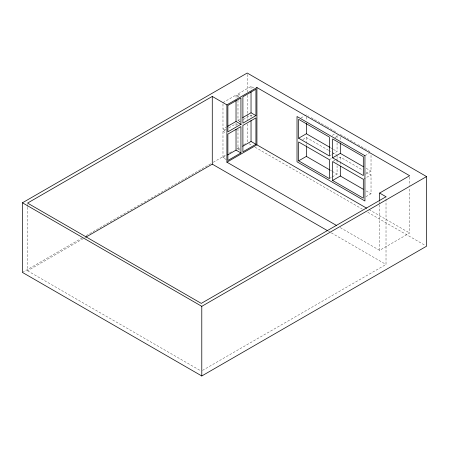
<?xml version="1.0" encoding="UTF-8"?>
<svg xmlns="http://www.w3.org/2000/svg" width="449" height="449" viewBox="0 0 449 449"><rect width="100%" height="100%" fill="white"/><g stroke="black" fill="none" stroke-linecap="round" stroke-linejoin="round"><path stroke-width="0.34" stroke-dasharray="2.25 1.68" d="M222.979 102.613L236.028 95.076L239.295 96.967M237.987 97.416L237.987 93.948L251.036 86.41L253.758 87.982M222.979 104L222.979 128.998L225.942 127.286M237.987 100.194L237.987 120.332L240.361 118.963M226.245 159.535L222.979 157.65L222.979 131.265L225.942 129.553M228.911 127.842L236.028 123.728L238.206 124.99M239.177 121.915L240.361 121.23M243.324 119.513L251.036 115.062L253.214 116.319M22.45 272.431L81.982 238.06M86.236 235.607L210.766 163.705M213.196 162.302L225.954 154.939M229.596 152.834L231.42 151.784M236.887 148.625L239.923 146.874M243.566 144.769L245.996 143.366M222.979 157.65L225.942 155.938M237.987 128.846L237.987 148.984L240.361 147.614M27.546 207.275L27.546 270.803L85.085 237.583M301.015 117.958L303.984 116.24M304.574 115.898L306.358 114.871L308.766 116.263M302.794 139.566L306.358 137.512L328.034 150.028M332.316 135.345L335.285 133.628M334.976 137.562L338.535 135.508M329.353 155.943L331.727 154.574M332.316 154.232L337.064 151.487L337.064 142.395M329.353 159.692L331.727 158.323M333.197 161.23L334.976 160.203M335.571 159.861L340.314 157.116L362.596 169.98M365.093 155.635L369.246 153.238M329.353 178.579L331.727 177.209M332.316 176.867L337.064 174.128L337.064 165.732M365.682 174.178L371.026 171.097L371.026 155.006M363.314 179.303L371.026 174.846L371.026 193.732L365.682 196.819M340.235 227.609L379.63 250.357L409.651 233.025L409.651 188.299M202.493 370.408L386.017 264.455L386.017 196.741M311.174 117.655L326.227 126.343M326.827 126.691L337.064 132.601M340.314 134.481L346.336 137.955M346.937 138.303L355.367 143.169M357.78 144.561L371.026 152.211M237.987 93.948L240.715 95.519M330.442 147.665L332.849 149.057M333.455 149.405L337.064 151.487M366.21 168.313L371.026 171.097M328.634 150.376L331.648 152.11M332.249 152.458L336.464 154.894M366.21 172.068L371.026 174.846M330.442 170.306L331.648 170.996M332.249 171.344L337.064 174.128M366.21 190.954L371.026 193.732M237.987 120.332L240.17 121.589M241.259 124.485L242.348 125.114M369.044 209.582L409.651 233.025M249.032 143.714L252.057 145.465M255.088 147.21L362.326 209.127M367.782 212.276L425.338 245.502M222.979 128.998L226.245 130.883M222.979 131.265L226.245 133.151M237.987 148.984L240.17 150.241M328.303 231.134L330.733 232.537M331.34 232.891L386.017 264.455M27.546 270.803L200.675 370.756M409.651 177.119L409.651 185.504M379.63 201.438L379.63 204.233M379.63 204.935L379.63 250.357M340.314 137.276L340.314 140.077M340.314 157.116L340.314 161.314M340.314 162.016L340.314 164.811M337.064 135.402L337.064 138.898M337.064 155.242L337.064 159.44M337.064 160.136L337.064 162.936M306.358 116.97L306.358 120.467M306.358 137.512L306.358 143.108M306.358 143.809L306.358 145.207M251.036 86.41L251.036 89.884M251.036 115.062L251.036 117.15M247.214 74.422L247.214 91.832M247.214 95.311L247.214 114.113M247.214 114.809L247.214 119.687M247.214 123.862L247.214 142.664M236.028 95.076L236.028 98.55M236.028 123.728L236.028 126.506M27.546 204.486L27.546 206.579"/><path stroke-width="0.67" d="M22.45 202.796L247.214 73.03L426.55 176.569L426.55 246.204L201.786 375.97L22.45 272.431L22.45 202.796L201.786 306.336L426.55 176.569M379.63 193.053L409.651 175.722L256.918 87.544L226.897 104.875L212.276 96.434L27.546 203.088L201.281 303.395L386.017 196.741L379.63 193.053L379.63 200.737M227.722 126.259L236.028 121.466L240.928 124.294L240.928 97.91L227.879 105.442L227.879 131.826L240.928 124.294M242.735 117.593L251.036 112.8L255.936 115.629L255.936 89.244L242.892 96.776L242.892 123.161L255.936 115.629M227.722 154.911L236.028 150.118L240.928 152.946L240.928 126.562L227.879 134.094L227.879 160.478L240.928 152.946M242.735 146.245L251.036 141.452L255.936 144.281L255.936 117.896L242.892 125.428L242.892 151.813L255.936 144.281M85.692 237.235L212.276 164.149L327.697 230.786M226.897 104.875L226.897 162.179L256.918 144.847L366.62 208.179M298.641 138.213L329.353 155.943L329.353 137.057L298.641 119.327L298.641 138.213L306.358 133.757L329.841 147.317M298.641 160.849L329.353 178.579L329.353 159.692L298.641 141.963L298.641 160.849L306.358 156.398L329.841 169.958M332.602 157.818L363.314 175.548L363.314 156.662L332.602 138.932L332.602 157.818L340.314 153.367L363.196 166.573M332.602 180.459L363.314 198.189L363.314 179.303L332.602 161.573L332.602 180.459L340.314 176.002L363.196 189.214M226.897 162.179L336.598 225.51M340.314 142.872L340.314 153.367M340.314 166.209L340.314 176.002M306.358 123.267L306.358 133.757M306.358 145.903L306.358 156.398M256.918 87.544L256.918 144.847M251.036 91.966L251.036 112.8M251.036 120.618L251.036 141.452M236.028 100.632L236.028 121.466M236.028 129.284L236.028 150.118M212.276 96.434L212.276 164.149M201.786 306.336L201.786 375.97M364.936 155.724L297.019 116.51L297.019 161.792L364.936 201L364.936 155.724"/></g></svg>
